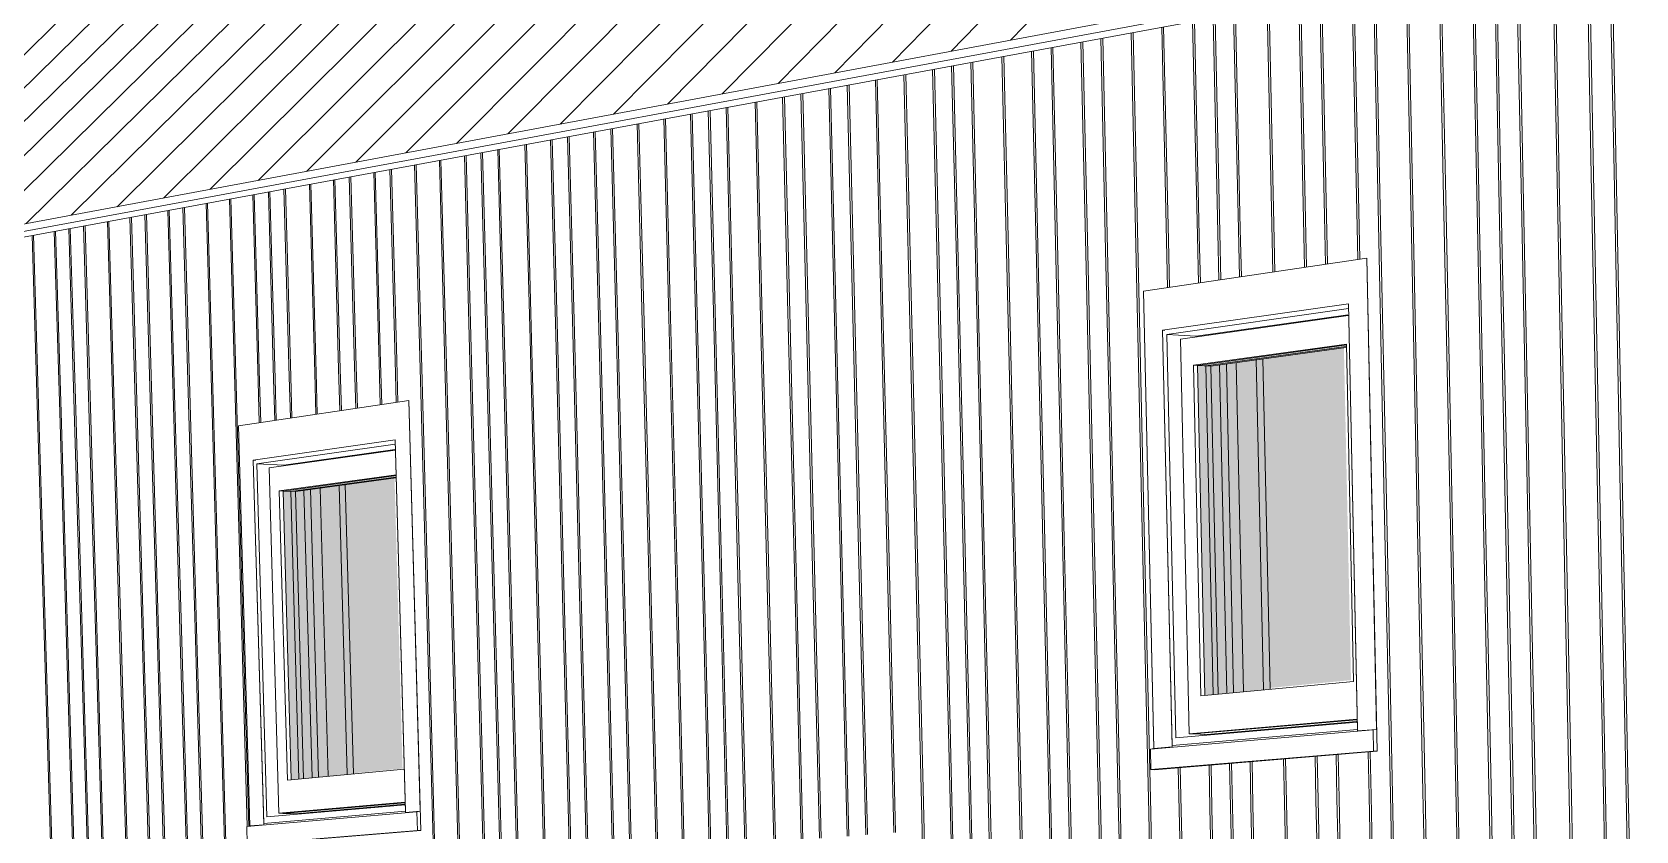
# Model space of a CAD drawing. Header units: inches. Extents: x 5690 to 5695, y -585 to 907.
# Drawn here: x 5692.659 to 5692.8123, y -584.1142 to -584.0377 of the extents above; entities that cross this region are included whole.
import ezdxf

# ---------------------------------------------------------------- set-up
doc = ezdxf.new("R2010")
doc.units = ezdxf.units.IN
doc.header["$MEASUREMENT"] = 0
doc.layers.add('A-GLAZ-1', color=151, linetype='Continuous', lineweight=13, transparency=0.75)
for name, color, linetype, lineweight in [('A-GLAZ-2', 151, 'Continuous', 9), ('A-ROOF', 132, 'Continuous', 13), ('A-ROOF-1', 132, 'Continuous', 9), ('A-ROOF-PATT-1', 132, 'Continuous', 9), ('A-WALL-PATT-1', 111, 'Continuous', 9), ('I-WALL', 2, 'Continuous', 13), ('I-WALL-1', 2, 'Continuous', 9)]:
    doc.layers.add(name, color=color, linetype=linetype, lineweight=lineweight)

# ---------------------------------------------------------------- blocks, each defined once
blk = doc.blocks.new('FP_97-3D View 1 Copy 1 Copy 1')
at = {"layer": 'A-WALL-PATT-1'}
for p, q in [((-4883.69904, -584.05141), (-4883.69946, -584.02978)), ((-4883.69883, -584.05138), (-4883.69925, -584.02974)), ((-4883.69686, -584.05107), (-4883.69729, -584.02938)), ((-4883.69665, -584.05104), (-4883.69707, -584.02934)), ((-4883.70787, -584.05278), (-4883.7083, -584.03141)), ((-4883.70767, -584.05275), (-4883.7081, -584.03138)), ((-4883.70575, -584.05245), (-4883.70618, -584.03102)), ((-4883.70555, -584.05242), (-4883.70598, -584.03099)), ((-4883.70231, -584.05192), (-4883.70273, -584.03039)), ((-4883.7021, -584.05189), (-4883.70252, -584.03035)), ((-4883.7163, -584.05409), (-4883.71674, -584.03297)), ((-4883.7161, -584.05406), (-4883.71654, -584.03293)), ((-4883.71316, -584.0536), (-4883.71359, -584.03239)), ((-4883.71295, -584.05357), (-4883.71339, -584.03235)), ((-4883.70998, -584.05311), (-4883.71042, -584.0318)), ((-4883.70978, -584.05308), (-4883.71021, -584.03177)), ((-4883.72454, -584.05537), (-4883.72498, -584.03449)), ((-4883.72434, -584.05534), (-4883.72479, -584.03446)), ((-4883.72146, -584.05489), (-4883.72191, -584.03392)), ((-4883.72127, -584.05486), (-4883.72171, -584.03389)), ((-4883.71942, -584.05457), (-4883.71986, -584.03355)), ((-4883.71922, -584.05454), (-4883.71966, -584.03351)), ((-4883.73456, -584.05692), (-4883.73501, -584.03634)), ((-4883.73278, -584.05664), (-4883.73323, -584.03601)), ((-4883.73259, -584.05661), (-4883.73304, -584.03598)), ((-4883.72958, -584.05615), (-4883.73003, -584.03542)), ((-4883.72939, -584.05612), (-4883.72984, -584.03539)), ((-4883.72655, -584.05568), (-4883.727, -584.03486)), ((-4883.72636, -584.05565), (-4883.7268, -584.03483)), ((-4883.74257, -584.05816), (-4883.74303, -584.03782)), ((-4883.74238, -584.05813), (-4883.74284, -584.03779)), ((-4883.73965, -584.05771), (-4883.74011, -584.03728)), ((-4883.73946, -584.05768), (-4883.73992, -584.03725)), ((-4883.7367, -584.05725), (-4883.73716, -584.03674)), ((-4883.73651, -584.05722), (-4883.73697, -584.0367)), ((-4883.73475, -584.05695), (-4883.7352, -584.03638)), ((-4883.75022, -584.05935), (-4883.75069, -584.03923)), ((-4883.75004, -584.05932), (-4883.75051, -584.0392)), ((-4883.74736, -584.05891), (-4883.74783, -584.0387)), ((-4883.74718, -584.05888), (-4883.74764, -584.03867)), ((-4883.74547, -584.05861), (-4883.74593, -584.03835)), ((-4883.74528, -584.05858), (-4883.74574, -584.03832)), ((-4883.75788, -584.06054), (-4883.75836, -584.04065)), ((-4883.75771, -584.06051), (-4883.75818, -584.04061)), ((-4883.75491, -584.06008), (-4883.75538, -584.0401)), ((-4883.75473, -584.06005), (-4883.7552, -584.04006)), ((-4883.75209, -584.05964), (-4883.75256, -584.03958)), ((-4883.75191, -584.05961), (-4883.75238, -584.03954)), ((-4883.767, -584.06195), (-4883.76747, -584.04233)), ((-4883.76682, -584.06192), (-4883.7673, -584.0423)), ((-4883.76428, -584.06153), (-4883.76475, -584.04183)), ((-4883.7641, -584.0615), (-4883.76458, -584.04179)), ((-4883.76153, -584.0611), (-4883.76201, -584.04132)), ((-4883.76136, -584.06108), (-4883.76183, -584.04129)), ((-4883.75971, -584.06082), (-4883.76019, -584.04098)), ((-4883.75954, -584.06079), (-4883.76001, -584.04095)), ((-4883.77587, -584.06333), (-4883.77635, -584.04397)), ((-4883.7757, -584.0633), (-4883.77618, -584.04393)), ((-4883.77412, -584.06306), (-4883.7746, -584.04364)), ((-4883.77395, -584.06303), (-4883.77443, -584.04361)), ((-4883.77146, -584.06264), (-4883.77194, -584.04315)), ((-4883.77129, -584.06262), (-4883.77177, -584.04312)), ((-4883.76969, -584.06237), (-4883.77017, -584.04283)), ((-4883.76952, -584.06234), (-4883.77, -584.04279)), ((-4883.78297, -584.06443), (-4883.78346, -584.04528)), ((-4883.78281, -584.0644), (-4883.78329, -584.04525)), ((-4883.78127, -584.06416), (-4883.78175, -584.04496)), ((-4883.7811, -584.06414), (-4883.78159, -584.04493)), ((-4883.77849, -584.06373), (-4883.77898, -584.04445)), ((-4883.77833, -584.06371), (-4883.77881, -584.04442)), ((-4883.79228, -584.06587), (-4883.79278, -584.047)), ((-4883.79212, -584.06585), (-4883.79262, -584.04697)), ((-4883.78977, -584.06548), (-4883.79026, -584.04653)), ((-4883.7896, -584.06546), (-4883.7901, -584.0465)), ((-4883.78723, -584.06509), (-4883.78772, -584.04606)), ((-4883.78707, -584.06506), (-4883.78755, -584.04603)), ((-4883.78467, -584.06469), (-4883.78516, -584.04559)), ((-4883.78451, -584.06467), (-4883.78499, -584.04556)), ((-4883.8005, -584.06715), (-4883.801, -584.04851)), ((-4883.80035, -584.06712), (-4883.80084, -584.04848)), ((-4883.79805, -584.06677), (-4883.79854, -584.04806)), ((-4883.79789, -584.06674), (-4883.79839, -584.04803)), ((-4883.79642, -584.06652), (-4883.79691, -584.04776)), ((-4883.79626, -584.06649), (-4883.79676, -584.04773)), ((-4883.79393, -584.06613), (-4883.79443, -584.0473)), ((-4883.79377, -584.06611), (-4883.79427, -584.04727)), ((-4883.80867, -584.06842), (-4883.80917, -584.05002)), ((-4883.80852, -584.06839), (-4883.80902, -584.04999)), ((-4883.80628, -584.06804), (-4883.80678, -584.04958)), ((-4883.80612, -584.06802), (-4883.80662, -584.04955)), ((-4883.80469, -584.0678), (-4883.80519, -584.04929)), ((-4883.80454, -584.06777), (-4883.80503, -584.04926)), ((-4883.80309, -584.06755), (-4883.80359, -584.04899)), ((-4883.80294, -584.06753), (-4883.80344, -584.04896)), ((-4883.81727, -584.06975), (-4883.81778, -584.05161)), ((-4883.81712, -584.06973), (-4883.81763, -584.05158)), ((-4883.81494, -584.06939), (-4883.81545, -584.05118)), ((-4883.81479, -584.06937), (-4883.8153, -584.05115)), ((-4883.8134, -584.06915), (-4883.8139, -584.05089)), ((-4883.81325, -584.06913), (-4883.81375, -584.05086)), ((-4883.81104, -584.06878), (-4883.81155, -584.05046)), ((-4883.81089, -584.06876), (-4883.81139, -584.05043)), ((-4883.69847, -584.08031), (-4883.69904, -584.05141)), ((-4883.69904, -584.05141), (-4883.69904, -584.05141)), ((-4883.69826, -584.08029), (-4883.69883, -584.05138)), ((-4883.69883, -584.05138), (-4883.69883, -584.05138)), ((-4883.6963, -584.08006), (-4883.69686, -584.05107)), ((-4883.69686, -584.05107), (-4883.69686, -584.05107)), ((-4883.69609, -584.08004), (-4883.69665, -584.05104)), ((-4883.69665, -584.05104), (-4883.69665, -584.05104)), ((-4883.82502, -584.07095), (-4883.82552, -584.05304)), ((-4883.82487, -584.07093), (-4883.82538, -584.05301)), ((-4883.82352, -584.07072), (-4883.82403, -584.05276)), ((-4883.82338, -584.0707), (-4883.82388, -584.05273)), ((-4883.82109, -584.07034), (-4883.8216, -584.05231)), ((-4883.82095, -584.07032), (-4883.82145, -584.05229)), ((-4883.8188, -584.06999), (-4883.8193, -584.05189)), ((-4883.81865, -584.06996), (-4883.81915, -584.05186)), ((-4883.7094, -584.08158), (-4883.70998, -584.05311)), ((-4883.70998, -584.05311), (-4883.70998, -584.05311)), ((-4883.7092, -584.08156), (-4883.70978, -584.05308)), ((-4883.70978, -584.05308), (-4883.70978, -584.05308)), ((-4883.7073, -584.08134), (-4883.70787, -584.05278)), ((-4883.70787, -584.05278), (-4883.70787, -584.05278)), ((-4883.70709, -584.08131), (-4883.70767, -584.05275)), ((-4883.70767, -584.05275), (-4883.70767, -584.05275)), ((-4883.70518, -584.08109), (-4883.70575, -584.05245)), ((-4883.70575, -584.05245), (-4883.70575, -584.05245)), ((-4883.70497, -584.08107), (-4883.70555, -584.05242)), ((-4883.70555, -584.05242), (-4883.70555, -584.05242)), ((-4883.70174, -584.08069), (-4883.70231, -584.05192)), ((-4883.70231, -584.05192), (-4883.70231, -584.05192)), ((-4883.70153, -584.08067), (-4883.7021, -584.05189)), ((-4883.7021, -584.05189), (-4883.7021, -584.05189)), ((-4883.83318, -584.07222), (-4883.83369, -584.05454)), ((-4883.83304, -584.0722), (-4883.83355, -584.05452)), ((-4883.83097, -584.07187), (-4883.83148, -584.05413)), ((-4883.83083, -584.07185), (-4883.83134, -584.05411)), ((-4883.82874, -584.07153), (-4883.82925, -584.05372)), ((-4883.8286, -584.07151), (-4883.82911, -584.0537)), ((-4883.8265, -584.07118), (-4883.82701, -584.05331)), ((-4883.82636, -584.07116), (-4883.82687, -584.05328)), ((-4883.71883, -584.08268), (-4883.71942, -584.05457)), ((-4883.71942, -584.05457), (-4883.71942, -584.05457)), ((-4883.71863, -584.08265), (-4883.71922, -584.05454)), ((-4883.71922, -584.05454), (-4883.71922, -584.05454)), ((-4883.71572, -584.08231), (-4883.7163, -584.05409)), ((-4883.7163, -584.05409), (-4883.7163, -584.05409)), ((-4883.71552, -584.08229), (-4883.7161, -584.05406)), ((-4883.7161, -584.05406), (-4883.7161, -584.05406)), ((-4883.71257, -584.08195), (-4883.71316, -584.0536)), ((-4883.71316, -584.0536), (-4883.71316, -584.0536)), ((-4883.71237, -584.08193), (-4883.71295, -584.05357)), ((-4883.71295, -584.05357), (-4883.71295, -584.05357)), ((-4883.84254, -584.07367), (-4883.84305, -584.05627)), ((-4883.8404, -584.07334), (-4883.84091, -584.05587)), ((-4883.84026, -584.07332), (-4883.84077, -584.05585)), ((-4883.83824, -584.073), (-4883.83875, -584.05548)), ((-4883.8381, -584.07298), (-4883.83862, -584.05545)), ((-4883.83681, -584.07278), (-4883.83732, -584.05521)), ((-4883.83667, -584.07276), (-4883.83718, -584.05519)), ((-4883.83463, -584.07244), (-4883.83514, -584.05481)), ((-4883.83449, -584.07242), (-4883.835, -584.05478)), ((-4883.72948, -584.0607), (-4883.72958, -584.05615)), ((-4883.72958, -584.05615), (-4883.72958, -584.05615)), ((-4883.72929, -584.06067), (-4883.72939, -584.05612)), ((-4883.72939, -584.05612), (-4883.72939, -584.05612)), ((-4883.72645, -584.06025), (-4883.72655, -584.05568)), ((-4883.72655, -584.05568), (-4883.72655, -584.05568)), ((-4883.72626, -584.06022), (-4883.72636, -584.05565)), ((-4883.72636, -584.05565), (-4883.72636, -584.05565)), ((-4883.72444, -584.05995), (-4883.72454, -584.05537)), ((-4883.72454, -584.05537), (-4883.72454, -584.05537)), ((-4883.72424, -584.05992), (-4883.72434, -584.05534)), ((-4883.72434, -584.05534), (-4883.72434, -584.05534)), ((-4883.72137, -584.05949), (-4883.72146, -584.05489)), ((-4883.72146, -584.05489), (-4883.72146, -584.05489)), ((-4883.72117, -584.05946), (-4883.72127, -584.05486)), ((-4883.72127, -584.05486), (-4883.72127, -584.05486)), ((-4883.84758, -584.07445), (-4883.8481, -584.0572)), ((-4883.84745, -584.07443), (-4883.84796, -584.05717)), ((-4883.84547, -584.07412), (-4883.84599, -584.05681)), ((-4883.84534, -584.0741), (-4883.84586, -584.05679)), ((-4883.84408, -584.07391), (-4883.84459, -584.05655)), ((-4883.84394, -584.07389), (-4883.84446, -584.05653)), ((-4883.84267, -584.07369), (-4883.84319, -584.05629)), ((-4883.73955, -584.0622), (-4883.73965, -584.05771)), ((-4883.73965, -584.05771), (-4883.73965, -584.05771)), ((-4883.73936, -584.06217), (-4883.73946, -584.05768)), ((-4883.73946, -584.05768), (-4883.73946, -584.05768)), ((-4883.7366, -584.06176), (-4883.7367, -584.05725)), ((-4883.7367, -584.05725), (-4883.7367, -584.05725)), ((-4883.73641, -584.06173), (-4883.73651, -584.05722)), ((-4883.73651, -584.05722), (-4883.73651, -584.05722)), ((-4883.73465, -584.06147), (-4883.73475, -584.05695)), ((-4883.73475, -584.05695), (-4883.73475, -584.05695)), ((-4883.73446, -584.06144), (-4883.73456, -584.05692)), ((-4883.73456, -584.05692), (-4883.73456, -584.05692)), ((-4883.73268, -584.06118), (-4883.73278, -584.05664)), ((-4883.73278, -584.05664), (-4883.73278, -584.05664)), ((-4883.73249, -584.06115), (-4883.73259, -584.05661)), ((-4883.73259, -584.05661), (-4883.73259, -584.05661)), ((-4883.74942, -584.08622), (-4883.75004, -584.05932)), ((-4883.75004, -584.05932), (-4883.75004, -584.05932)), ((-4883.74674, -584.08591), (-4883.74736, -584.05891)), ((-4883.74736, -584.05891), (-4883.74736, -584.05891)), ((-4883.74656, -584.08589), (-4883.74718, -584.05888)), ((-4883.74718, -584.05888), (-4883.74718, -584.05888)), ((-4883.74485, -584.08569), (-4883.74547, -584.05861)), ((-4883.74547, -584.05861), (-4883.74547, -584.05861)), ((-4883.74467, -584.08567), (-4883.74528, -584.05858)), ((-4883.74528, -584.05858), (-4883.74528, -584.05858)), ((-4883.74196, -584.08536), (-4883.74257, -584.05816)), ((-4883.74257, -584.05816), (-4883.74257, -584.05816)), ((-4883.74177, -584.08534), (-4883.74238, -584.05813)), ((-4883.74238, -584.05813), (-4883.74238, -584.05813)), ((-4883.75908, -584.08734), (-4883.75971, -584.06082)), ((-4883.75971, -584.06082), (-4883.75971, -584.06082)), ((-4883.75891, -584.08732), (-4883.75954, -584.06079)), ((-4883.75954, -584.06079), (-4883.75954, -584.06079)), ((-4883.75725, -584.08713), (-4883.75788, -584.06054)), ((-4883.75788, -584.06054), (-4883.75788, -584.06054)), ((-4883.75708, -584.08711), (-4883.75771, -584.06051)), ((-4883.75771, -584.06051), (-4883.75771, -584.06051)), ((-4883.75428, -584.08679), (-4883.75491, -584.06008)), ((-4883.75491, -584.06008), (-4883.75491, -584.06008)), ((-4883.75411, -584.08677), (-4883.75473, -584.06005)), ((-4883.75473, -584.06005), (-4883.75473, -584.06005)), ((-4883.75147, -584.08646), (-4883.75209, -584.05964)), ((-4883.75209, -584.05964), (-4883.75209, -584.05964)), ((-4883.75129, -584.08644), (-4883.75191, -584.05961)), ((-4883.75191, -584.05961), (-4883.75191, -584.05961)), ((-4883.7496, -584.08624), (-4883.75022, -584.05935)), ((-4883.75022, -584.05935), (-4883.75022, -584.05935)), ((-4883.76905, -584.0885), (-4883.76969, -584.06237)), ((-4883.76969, -584.06237), (-4883.76969, -584.06237)), ((-4883.76888, -584.08848), (-4883.76952, -584.06234)), ((-4883.76952, -584.06234), (-4883.76952, -584.06234)), ((-4883.76636, -584.08819), (-4883.767, -584.06195)), ((-4883.767, -584.06195), (-4883.767, -584.06195)), ((-4883.76618, -584.08817), (-4883.76682, -584.06192)), ((-4883.76682, -584.06192), (-4883.76682, -584.06192)), ((-4883.76364, -584.08787), (-4883.76428, -584.06153)), ((-4883.76428, -584.06153), (-4883.76428, -584.06153)), ((-4883.76347, -584.08785), (-4883.7641, -584.0615)), ((-4883.7641, -584.0615), (-4883.7641, -584.0615)), ((-4883.7609, -584.08755), (-4883.76153, -584.0611)), ((-4883.76153, -584.0611), (-4883.76153, -584.0611)), ((-4883.76073, -584.08753), (-4883.76136, -584.06108)), ((-4883.76136, -584.06108), (-4883.76136, -584.06108)), ((-4883.77785, -584.08952), (-4883.77849, -584.06373)), ((-4883.77849, -584.06373), (-4883.77849, -584.06373)), ((-4883.77768, -584.0895), (-4883.77833, -584.06371)), ((-4883.77833, -584.06371), (-4883.77833, -584.06371)), ((-4883.77522, -584.08921), (-4883.77587, -584.06333)), ((-4883.77587, -584.06333), (-4883.77587, -584.06333)), ((-4883.77505, -584.08919), (-4883.7757, -584.0633)), ((-4883.7757, -584.0633), (-4883.7757, -584.0633)), ((-4883.77348, -584.08901), (-4883.77412, -584.06306)), ((-4883.77412, -584.06306), (-4883.77412, -584.06306)), ((-4883.77331, -584.08899), (-4883.77395, -584.06303)), ((-4883.77395, -584.06303), (-4883.77395, -584.06303)), ((-4883.77082, -584.0887), (-4883.77146, -584.06264)), ((-4883.77146, -584.06264), (-4883.77146, -584.06264)), ((-4883.77065, -584.08868), (-4883.77129, -584.06262)), ((-4883.77129, -584.06262), (-4883.77129, -584.06262)), ((-4883.78895, -584.09081), (-4883.7896, -584.06546)), ((-4883.7896, -584.06546), (-4883.7896, -584.06546)), ((-4883.78657, -584.09053), (-4883.78723, -584.06509)), ((-4883.78723, -584.06509), (-4883.78723, -584.06509)), ((-4883.78641, -584.09051), (-4883.78707, -584.06506)), ((-4883.78707, -584.06506), (-4883.78707, -584.06506)), ((-4883.78402, -584.09023), (-4883.78467, -584.06469)), ((-4883.78467, -584.06469), (-4883.78467, -584.06469)), ((-4883.78385, -584.09022), (-4883.78451, -584.06467)), ((-4883.78451, -584.06467), (-4883.78451, -584.06467)), ((-4883.78232, -584.09004), (-4883.78297, -584.06443)), ((-4883.78297, -584.06443), (-4883.78297, -584.06443)), ((-4883.78216, -584.09002), (-4883.78281, -584.0644)), ((-4883.78281, -584.0644), (-4883.78281, -584.0644)), ((-4883.78062, -584.08984), (-4883.78127, -584.06416)), ((-4883.78127, -584.06416), (-4883.78127, -584.06416)), ((-4883.78045, -584.08982), (-4883.7811, -584.06414)), ((-4883.7811, -584.06414), (-4883.7811, -584.06414)), ((-4883.79739, -584.09178), (-4883.79805, -584.06677)), ((-4883.79805, -584.06677), (-4883.79805, -584.06677)), ((-4883.79723, -584.09177), (-4883.79789, -584.06674)), ((-4883.79789, -584.06674), (-4883.79789, -584.06674)), ((-4883.79576, -584.0916), (-4883.79642, -584.06652)), ((-4883.79642, -584.06652), (-4883.79642, -584.06652)), ((-4883.7956, -584.09158), (-4883.79626, -584.06649)), ((-4883.79626, -584.06649), (-4883.79626, -584.06649)), ((-4883.79327, -584.09131), (-4883.79393, -584.06613)), ((-4883.79393, -584.06613), (-4883.79393, -584.06613)), ((-4883.79312, -584.09129), (-4883.79377, -584.06611)), ((-4883.79377, -584.06611), (-4883.79377, -584.06611)), ((-4883.79163, -584.09112), (-4883.79228, -584.06587)), ((-4883.79228, -584.06587), (-4883.79228, -584.06587)), ((-4883.79147, -584.0911), (-4883.79212, -584.06585)), ((-4883.79212, -584.06585), (-4883.79212, -584.06585)), ((-4883.78911, -584.09082), (-4883.78977, -584.06548)), ((-4883.78977, -584.06548), (-4883.78977, -584.06548)), ((-4883.808, -584.09301), (-4883.80867, -584.06842)), ((-4883.80867, -584.06842), (-4883.80867, -584.06842)), ((-4883.80785, -584.093), (-4883.80852, -584.06839)), ((-4883.80852, -584.06839), (-4883.80852, -584.06839)), ((-4883.80561, -584.09274), (-4883.80628, -584.06804)), ((-4883.80628, -584.06804), (-4883.80628, -584.06804)), ((-4883.80546, -584.09272), (-4883.80612, -584.06802)), ((-4883.80612, -584.06802), (-4883.80612, -584.06802)), ((-4883.80402, -584.09255), (-4883.80469, -584.0678)), ((-4883.80469, -584.0678), (-4883.80469, -584.0678)), ((-4883.80387, -584.09254), (-4883.80454, -584.06777)), ((-4883.80454, -584.06777), (-4883.80454, -584.06777)), ((-4883.80243, -584.09237), (-4883.80309, -584.06755)), ((-4883.80309, -584.06755), (-4883.80309, -584.06755)), ((-4883.80227, -584.09235), (-4883.80294, -584.06753)), ((-4883.80294, -584.06753), (-4883.80294, -584.06753)), ((-4883.79984, -584.09207), (-4883.8005, -584.06715)), ((-4883.8005, -584.06715), (-4883.8005, -584.06715)), ((-4883.79968, -584.09205), (-4883.80035, -584.06712)), ((-4883.80035, -584.06712), (-4883.80035, -584.06712)), ((-4883.81868, -584.07396), (-4883.8188, -584.06999)), ((-4883.8188, -584.06999), (-4883.8188, -584.06999)), ((-4883.81854, -584.07394), (-4883.81865, -584.06996)), ((-4883.81865, -584.06996), (-4883.81865, -584.06996)), ((-4883.81716, -584.07374), (-4883.81727, -584.06975)), ((-4883.81727, -584.06975), (-4883.81727, -584.06975)), ((-4883.81701, -584.07371), (-4883.81712, -584.06973)), ((-4883.81712, -584.06973), (-4883.81712, -584.06973)), ((-4883.81483, -584.07339), (-4883.81494, -584.06939)), ((-4883.81494, -584.06939), (-4883.81494, -584.06939)), ((-4883.81468, -584.07337), (-4883.81479, -584.06937)), ((-4883.81479, -584.06937), (-4883.81479, -584.06937)), ((-4883.81329, -584.07316), (-4883.8134, -584.06915)), ((-4883.8134, -584.06915), (-4883.8134, -584.06915)), ((-4883.81314, -584.07314), (-4883.81325, -584.06913)), ((-4883.81325, -584.06913), (-4883.81325, -584.06913)), ((-4883.81037, -584.09329), (-4883.81104, -584.06878)), ((-4883.81104, -584.06878), (-4883.81104, -584.06878)), ((-4883.81022, -584.09327), (-4883.81089, -584.06876)), ((-4883.81089, -584.06876), (-4883.81089, -584.06876)), ((-4883.82806, -584.09534), (-4883.82874, -584.07153)), ((-4883.82874, -584.07153), (-4883.82874, -584.07153)), ((-4883.82792, -584.09532), (-4883.8286, -584.07151)), ((-4883.8286, -584.07151), (-4883.8286, -584.07151)), ((-4883.82639, -584.07511), (-4883.8265, -584.07118)), ((-4883.8265, -584.07118), (-4883.8265, -584.07118)), ((-4883.82625, -584.07509), (-4883.82636, -584.07116)), ((-4883.82636, -584.07116), (-4883.82636, -584.07116)), ((-4883.8249, -584.07489), (-4883.82502, -584.07095)), ((-4883.82502, -584.07095), (-4883.82502, -584.07095)), ((-4883.82476, -584.07487), (-4883.82487, -584.07093)), ((-4883.82487, -584.07093), (-4883.82487, -584.07093)), ((-4883.82341, -584.07466), (-4883.82352, -584.07072)), ((-4883.82352, -584.07072), (-4883.82352, -584.07072)), ((-4883.82326, -584.07464), (-4883.82338, -584.0707)), ((-4883.82338, -584.0707), (-4883.82338, -584.0707)), ((-4883.82098, -584.0743), (-4883.82109, -584.07034)), ((-4883.82109, -584.07034), (-4883.82109, -584.07034)), ((-4883.82084, -584.07428), (-4883.82095, -584.07032)), ((-4883.82095, -584.07032), (-4883.82095, -584.07032)), ((-4883.83755, -584.09644), (-4883.83824, -584.073)), ((-4883.83824, -584.073), (-4883.83824, -584.073)), ((-4883.83742, -584.09643), (-4883.8381, -584.07298)), ((-4883.8381, -584.07298), (-4883.8381, -584.07298)), ((-4883.83612, -584.09628), (-4883.83681, -584.07278)), ((-4883.83681, -584.07278), (-4883.83681, -584.07278)), ((-4883.83598, -584.09626), (-4883.83667, -584.07276)), ((-4883.83667, -584.07276), (-4883.83667, -584.07276)), ((-4883.83394, -584.09602), (-4883.83463, -584.07244)), ((-4883.83463, -584.07244), (-4883.83463, -584.07244)), ((-4883.8338, -584.09601), (-4883.83449, -584.07242)), ((-4883.83449, -584.07242), (-4883.83449, -584.07242)), ((-4883.83249, -584.09586), (-4883.83318, -584.07222)), ((-4883.83318, -584.07222), (-4883.83318, -584.07222)), ((-4883.83235, -584.09584), (-4883.83304, -584.0722)), ((-4883.83304, -584.0722), (-4883.83304, -584.0722)), ((-4883.83029, -584.0956), (-4883.83097, -584.07187)), ((-4883.83097, -584.07187), (-4883.83097, -584.07187)), ((-4883.83015, -584.09558), (-4883.83083, -584.07185)), ((-4883.83083, -584.07185), (-4883.83083, -584.07185)), ((-4883.84689, -584.09752), (-4883.84758, -584.07445)), ((-4883.84758, -584.07445), (-4883.84758, -584.07445)), ((-4883.84676, -584.09751), (-4883.84745, -584.07443)), ((-4883.84745, -584.07443), (-4883.84745, -584.07443)), ((-4883.84478, -584.09728), (-4883.84547, -584.07412)), ((-4883.84547, -584.07412), (-4883.84547, -584.07412)), ((-4883.84465, -584.09726), (-4883.84534, -584.0741)), ((-4883.84534, -584.0741), (-4883.84534, -584.0741)), ((-4883.84339, -584.09712), (-4883.84408, -584.07391)), ((-4883.84408, -584.07391), (-4883.84408, -584.07391)), ((-4883.84325, -584.0971), (-4883.84394, -584.07389)), ((-4883.84394, -584.07389), (-4883.84394, -584.07389)), ((-4883.84199, -584.09696), (-4883.84267, -584.07369)), ((-4883.84267, -584.07369), (-4883.84267, -584.07369)), ((-4883.84185, -584.09694), (-4883.84254, -584.07367)), ((-4883.84254, -584.07367), (-4883.84254, -584.07367)), ((-4883.83971, -584.09669), (-4883.8404, -584.07334)), ((-4883.8404, -584.07334), (-4883.8404, -584.07334)), ((-4883.83957, -584.09668), (-4883.84026, -584.07332)), ((-4883.84026, -584.07332), (-4883.84026, -584.07332)), ((-4883.70117, -584.10935), (-4883.70174, -584.08069)), ((-4883.70174, -584.08069), (-4883.70174, -584.08069)), ((-4883.70096, -584.10934), (-4883.70153, -584.08067)), ((-4883.70153, -584.08067), (-4883.70153, -584.08067)), ((-4883.69791, -584.1091), (-4883.69847, -584.08031)), ((-4883.69847, -584.08031), (-4883.69847, -584.08031)), ((-4883.6977, -584.10909), (-4883.69826, -584.08029)), ((-4883.69826, -584.08029), (-4883.69826, -584.08029)), ((-4883.69574, -584.10894), (-4883.6963, -584.08006)), ((-4883.6963, -584.08006), (-4883.6963, -584.08006)), ((-4883.69553, -584.10892), (-4883.69609, -584.08004)), ((-4883.69609, -584.08004), (-4883.69609, -584.08004)), ((-4883.71513, -584.11043), (-4883.71572, -584.08231)), ((-4883.71572, -584.08231), (-4883.71572, -584.08231)), ((-4883.71493, -584.11041), (-4883.71552, -584.08229)), ((-4883.71552, -584.08229), (-4883.71552, -584.08229)), ((-4883.71199, -584.11019), (-4883.71257, -584.08195)), ((-4883.71257, -584.08195), (-4883.71257, -584.08195)), ((-4883.71179, -584.11017), (-4883.71237, -584.08193)), ((-4883.71237, -584.08193), (-4883.71237, -584.08193)), ((-4883.70883, -584.10994), (-4883.7094, -584.08158)), ((-4883.7094, -584.08158), (-4883.7094, -584.08158)), ((-4883.70862, -584.10993), (-4883.7092, -584.08156)), ((-4883.7092, -584.08156), (-4883.7092, -584.08156)), ((-4883.70672, -584.10978), (-4883.7073, -584.08134)), ((-4883.7073, -584.08134), (-4883.7073, -584.08134)), ((-4883.70652, -584.10977), (-4883.70709, -584.08131)), ((-4883.70709, -584.08131), (-4883.70709, -584.08131)), ((-4883.70461, -584.10962), (-4883.70518, -584.08109)), ((-4883.70518, -584.08109), (-4883.70518, -584.08109)), ((-4883.7044, -584.1096), (-4883.70497, -584.08107)), ((-4883.70497, -584.08107), (-4883.70497, -584.08107)), ((-4883.71824, -584.11067), (-4883.71883, -584.08268)), ((-4883.71883, -584.08268), (-4883.71883, -584.08268)), ((-4883.71805, -584.11065), (-4883.71863, -584.08265)), ((-4883.71863, -584.08265), (-4883.71863, -584.08265)), ((-4883.74134, -584.11245), (-4883.74196, -584.08536)), ((-4883.74196, -584.08536), (-4883.74196, -584.08536)), ((-4883.74116, -584.11243), (-4883.74177, -584.08534)), ((-4883.74177, -584.08534), (-4883.74177, -584.08534)), ((-4883.75366, -584.1134), (-4883.75428, -584.08679)), ((-4883.75428, -584.08679), (-4883.75428, -584.08679)), ((-4883.75348, -584.11338), (-4883.75411, -584.08677)), ((-4883.75411, -584.08677), (-4883.75411, -584.08677)), ((-4883.75085, -584.11318), (-4883.75147, -584.08646)), ((-4883.75147, -584.08646), (-4883.75147, -584.08646)), ((-4883.75067, -584.11317), (-4883.75129, -584.08644)), ((-4883.75129, -584.08644), (-4883.75129, -584.08644)), ((-4883.74898, -584.11304), (-4883.7496, -584.08624)), ((-4883.7496, -584.08624), (-4883.7496, -584.08624)), ((-4883.7488, -584.11302), (-4883.74942, -584.08622)), ((-4883.74942, -584.08622), (-4883.74942, -584.08622)), ((-4883.74613, -584.11282), (-4883.74674, -584.08591)), ((-4883.74674, -584.08591), (-4883.74674, -584.08591)), ((-4883.74594, -584.1128), (-4883.74656, -584.08589)), ((-4883.74656, -584.08589), (-4883.74656, -584.08589)), ((-4883.74423, -584.11267), (-4883.74485, -584.08569)), ((-4883.74485, -584.08569), (-4883.74485, -584.08569)), ((-4883.74405, -584.11266), (-4883.74467, -584.08567)), ((-4883.74467, -584.08567), (-4883.74467, -584.08567)), ((-4883.76824, -584.11452), (-4883.76888, -584.08848)), ((-4883.76888, -584.08848), (-4883.76888, -584.08848)), ((-4883.76572, -584.11433), (-4883.76636, -584.08819)), ((-4883.76636, -584.08819), (-4883.76636, -584.08819)), ((-4883.76555, -584.11431), (-4883.76618, -584.08817)), ((-4883.76618, -584.08817), (-4883.76618, -584.08817)), ((-4883.76301, -584.11412), (-4883.76364, -584.08787)), ((-4883.76364, -584.08787), (-4883.76364, -584.08787)), ((-4883.76283, -584.1141), (-4883.76347, -584.08785)), ((-4883.76347, -584.08785), (-4883.76347, -584.08785)), ((-4883.76027, -584.11391), (-4883.7609, -584.08755)), ((-4883.7609, -584.08755), (-4883.7609, -584.08755)), ((-4883.7601, -584.11389), (-4883.76073, -584.08753)), ((-4883.76073, -584.08753), (-4883.76073, -584.08753)), ((-4883.75845, -584.11377), (-4883.75908, -584.08734)), ((-4883.75908, -584.08734), (-4883.75908, -584.08734)), ((-4883.75828, -584.11375), (-4883.75891, -584.08732)), ((-4883.75891, -584.08732), (-4883.75891, -584.08732)), ((-4883.75663, -584.11362), (-4883.75725, -584.08713)), ((-4883.75725, -584.08713), (-4883.75725, -584.08713)), ((-4883.75645, -584.11361), (-4883.75708, -584.08711)), ((-4883.75708, -584.08711), (-4883.75708, -584.08711)), ((-4883.77997, -584.11542), (-4883.78062, -584.08984)), ((-4883.78062, -584.08984), (-4883.78062, -584.08984)), ((-4883.7798, -584.11541), (-4883.78045, -584.08982)), ((-4883.78045, -584.08982), (-4883.78045, -584.08982)), ((-4883.7772, -584.11521), (-4883.77785, -584.08952)), ((-4883.77785, -584.08952), (-4883.77785, -584.08952)), ((-4883.77703, -584.1152), (-4883.77768, -584.0895)), ((-4883.77768, -584.0895), (-4883.77768, -584.0895)), ((-4883.77458, -584.11501), (-4883.77522, -584.08921)), ((-4883.77522, -584.08921), (-4883.77522, -584.08921)), ((-4883.77441, -584.11499), (-4883.77505, -584.08919)), ((-4883.77505, -584.08919), (-4883.77505, -584.08919)), ((-4883.77284, -584.11487), (-4883.77348, -584.08901)), ((-4883.77348, -584.08901), (-4883.77348, -584.08901)), ((-4883.77267, -584.11486), (-4883.77331, -584.08899)), ((-4883.77331, -584.08899), (-4883.77331, -584.08899)), ((-4883.77018, -584.11467), (-4883.77082, -584.0887)), ((-4883.77082, -584.0887), (-4883.77082, -584.0887)), ((-4883.77001, -584.11466), (-4883.77065, -584.08868)), ((-4883.77065, -584.08868), (-4883.77065, -584.08868)), ((-4883.76841, -584.11453), (-4883.76905, -584.0885)), ((-4883.76905, -584.0885), (-4883.76905, -584.0885)), ((-4883.79262, -584.1164), (-4883.79327, -584.09131)), ((-4883.79327, -584.09131), (-4883.79327, -584.09131)), ((-4883.79246, -584.11638), (-4883.79312, -584.09129)), ((-4883.79312, -584.09129), (-4883.79312, -584.09129)), ((-4883.79097, -584.11627), (-4883.79163, -584.09112)), ((-4883.79163, -584.09112), (-4883.79163, -584.09112)), ((-4883.79081, -584.11626), (-4883.79147, -584.0911)), ((-4883.79147, -584.0911), (-4883.79147, -584.0911)), ((-4883.78845, -584.11608), (-4883.78911, -584.09082)), ((-4883.78911, -584.09082), (-4883.78911, -584.09082)), ((-4883.78829, -584.11606), (-4883.78895, -584.09081)), ((-4883.78895, -584.09081), (-4883.78895, -584.09081)), ((-4883.78592, -584.11588), (-4883.78657, -584.09053)), ((-4883.78657, -584.09053), (-4883.78657, -584.09053)), ((-4883.78576, -584.11587), (-4883.78641, -584.09051)), ((-4883.78641, -584.09051), (-4883.78641, -584.09051)), ((-4883.78337, -584.11568), (-4883.78402, -584.09023)), ((-4883.78402, -584.09023), (-4883.78402, -584.09023)), ((-4883.7832, -584.11567), (-4883.78385, -584.09022)), ((-4883.78385, -584.09022), (-4883.78385, -584.09022)), ((-4883.78167, -584.11555), (-4883.78232, -584.09004)), ((-4883.78232, -584.09004), (-4883.78232, -584.09004)), ((-4883.78151, -584.11554), (-4883.78216, -584.09002)), ((-4883.78216, -584.09002), (-4883.78216, -584.09002)), ((-4883.80733, -584.11753), (-4883.808, -584.09301)), ((-4883.808, -584.09301), (-4883.808, -584.09301)), ((-4883.80718, -584.11752), (-4883.80785, -584.093)), ((-4883.80785, -584.093), (-4883.80785, -584.093)), ((-4883.80494, -584.11735), (-4883.80561, -584.09274)), ((-4883.80561, -584.09274), (-4883.80561, -584.09274)), ((-4883.80479, -584.11733), (-4883.80546, -584.09272)), ((-4883.80546, -584.09272), (-4883.80546, -584.09272)), ((-4883.80336, -584.11722), (-4883.80402, -584.09255)), ((-4883.80402, -584.09255), (-4883.80402, -584.09255)), ((-4883.8032, -584.11721), (-4883.80387, -584.09254)), ((-4883.80387, -584.09254), (-4883.80387, -584.09254)), ((-4883.80176, -584.1171), (-4883.80243, -584.09237)), ((-4883.80243, -584.09237), (-4883.80243, -584.09237)), ((-4883.80161, -584.11709), (-4883.80227, -584.09235)), ((-4883.80227, -584.09235), (-4883.80227, -584.09235)), ((-4883.79918, -584.1169), (-4883.79984, -584.09207)), ((-4883.79984, -584.09207), (-4883.79984, -584.09207)), ((-4883.79902, -584.11689), (-4883.79968, -584.09205)), ((-4883.79968, -584.09205), (-4883.79968, -584.09205)), ((-4883.79673, -584.11671), (-4883.79739, -584.09178)), ((-4883.79739, -584.09178), (-4883.79739, -584.09178)), ((-4883.79657, -584.1167), (-4883.79723, -584.09177)), ((-4883.79723, -584.09177), (-4883.79723, -584.09177)), ((-4883.7951, -584.11659), (-4883.79576, -584.0916)), ((-4883.79576, -584.0916), (-4883.79576, -584.0916)), ((-4883.79494, -584.11658), (-4883.7956, -584.09158)), ((-4883.7956, -584.09158), (-4883.7956, -584.09158)), ((-4883.8097, -584.11771), (-4883.81037, -584.09329)), ((-4883.81037, -584.09329), (-4883.81037, -584.09329)), ((-4883.80955, -584.1177), (-4883.81022, -584.09327)), ((-4883.81022, -584.09327), (-4883.81022, -584.09327)), ((-4883.83326, -584.11953), (-4883.83394, -584.09602)), ((-4883.83394, -584.09602), (-4883.83394, -584.09602)), ((-4883.83312, -584.11952), (-4883.8338, -584.09601)), ((-4883.8338, -584.09601), (-4883.8338, -584.09601)), ((-4883.83181, -584.11942), (-4883.83249, -584.09586)), ((-4883.83249, -584.09586), (-4883.83249, -584.09586)), ((-4883.83167, -584.1194), (-4883.83235, -584.09584)), ((-4883.83235, -584.09584), (-4883.83235, -584.09584)), ((-4883.82961, -584.11925), (-4883.83029, -584.0956)), ((-4883.83029, -584.0956), (-4883.83029, -584.0956)), ((-4883.82946, -584.11923), (-4883.83015, -584.09558)), ((-4883.83015, -584.09558), (-4883.83015, -584.09558)), ((-4883.82754, -584.11373), (-4883.82806, -584.09534)), ((-4883.82806, -584.09534), (-4883.82806, -584.09534)), ((-4883.82739, -584.11372), (-4883.82792, -584.09532)), ((-4883.82792, -584.09532), (-4883.82792, -584.09532)), ((-4883.8462, -584.12052), (-4883.84689, -584.09752)), ((-4883.84689, -584.09752), (-4883.84689, -584.09752)), ((-4883.84607, -584.12051), (-4883.84676, -584.09751)), ((-4883.84676, -584.09751), (-4883.84676, -584.09751)), ((-4883.8441, -584.12036), (-4883.84478, -584.09728)), ((-4883.84478, -584.09728), (-4883.84478, -584.09728)), ((-4883.84396, -584.12035), (-4883.84465, -584.09726)), ((-4883.84465, -584.09726), (-4883.84465, -584.09726)), ((-4883.8427, -584.12025), (-4883.84339, -584.09712)), ((-4883.84339, -584.09712), (-4883.84339, -584.09712)), ((-4883.84257, -584.12024), (-4883.84325, -584.0971)), ((-4883.84325, -584.0971), (-4883.84325, -584.0971)), ((-4883.8413, -584.12015), (-4883.84199, -584.09696)), ((-4883.84199, -584.09696), (-4883.84199, -584.09696)), ((-4883.84116, -584.12014), (-4883.84185, -584.09694)), ((-4883.84185, -584.09694), (-4883.84185, -584.09694)), ((-4883.83902, -584.11997), (-4883.83971, -584.09669)), ((-4883.83971, -584.09669), (-4883.83971, -584.09669)), ((-4883.83889, -584.11996), (-4883.83957, -584.09668)), ((-4883.83957, -584.09668), (-4883.83957, -584.09668)), ((-4883.83687, -584.1198), (-4883.83755, -584.09644)), ((-4883.83755, -584.09644), (-4883.83755, -584.09644)), ((-4883.83673, -584.11979), (-4883.83742, -584.09643)), ((-4883.83742, -584.09643), (-4883.83742, -584.09643)), ((-4883.83544, -584.11969), (-4883.83612, -584.09628)), ((-4883.83612, -584.09628), (-4883.83612, -584.09628)), ((-4883.8353, -584.11968), (-4883.83598, -584.09626)), ((-4883.83598, -584.09626), (-4883.83598, -584.09626)), ((-4883.72335, -584.11106), (-4883.72344, -584.10687)), ((-4883.72315, -584.11105), (-4883.72324, -584.10685)), ((-4883.72028, -584.11083), (-4883.72037, -584.10662)), ((-4883.72008, -584.11081), (-4883.72017, -584.1066)), ((-4883.73843, -584.11222), (-4883.73852, -584.10812)), ((-4883.73824, -584.11221), (-4883.73833, -584.10811)), ((-4883.73549, -584.112), (-4883.73558, -584.10788)), ((-4883.7353, -584.11198), (-4883.73539, -584.10786)), ((-4883.73354, -584.11185), (-4883.73363, -584.10772)), ((-4883.73335, -584.11183), (-4883.73344, -584.1077)), ((-4883.73157, -584.1117), (-4883.73166, -584.10755)), ((-4883.73138, -584.11168), (-4883.73147, -584.10754)), ((-4883.72838, -584.11145), (-4883.72847, -584.10729)), ((-4883.72819, -584.11143), (-4883.72828, -584.10727)), ((-4883.72536, -584.11122), (-4883.72545, -584.10704)), ((-4883.72516, -584.1112), (-4883.72525, -584.10702)), ((-4883.70825, -584.13819), (-4883.70883, -584.10994)), ((-4883.70883, -584.10994), (-4883.70883, -584.10994)), ((-4883.70805, -584.13818), (-4883.70862, -584.10993)), ((-4883.70862, -584.10993), (-4883.70862, -584.10993)), ((-4883.70615, -584.13811), (-4883.70672, -584.10978)), ((-4883.70672, -584.10978), (-4883.70672, -584.10978)), ((-4883.70595, -584.1381), (-4883.70652, -584.10977)), ((-4883.70652, -584.10977), (-4883.70652, -584.10977)), ((-4883.70404, -584.13803), (-4883.70461, -584.10962)), ((-4883.70461, -584.10962), (-4883.70461, -584.10962)), ((-4883.70383, -584.13802), (-4883.7044, -584.1096)), ((-4883.7044, -584.1096), (-4883.7044, -584.1096)), ((-4883.7006, -584.1379), (-4883.70117, -584.10935)), ((-4883.70117, -584.10935), (-4883.70117, -584.10935)), ((-4883.7004, -584.13789), (-4883.70096, -584.10934)), ((-4883.70096, -584.10934), (-4883.70096, -584.10934)), ((-4883.69735, -584.13778), (-4883.69791, -584.1091)), ((-4883.69791, -584.1091), (-4883.69791, -584.1091)), ((-4883.69714, -584.13777), (-4883.6977, -584.10909)), ((-4883.6977, -584.10909), (-4883.6977, -584.10909)), ((-4883.69518, -584.13769), (-4883.69574, -584.10894)), ((-4883.69574, -584.10894), (-4883.69574, -584.10894)), ((-4883.69497, -584.13768), (-4883.69553, -584.10892)), ((-4883.69553, -584.10892), (-4883.69553, -584.10892)), ((-4883.72779, -584.13894), (-4883.72838, -584.11145)), ((-4883.72838, -584.11145), (-4883.72838, -584.11145)), ((-4883.72759, -584.13893), (-4883.72819, -584.11143)), ((-4883.72819, -584.11143), (-4883.72819, -584.11143)), ((-4883.72476, -584.13883), (-4883.72536, -584.11122)), ((-4883.72536, -584.11122), (-4883.72536, -584.11122)), ((-4883.72457, -584.13882), (-4883.72516, -584.1112)), ((-4883.72516, -584.1112), (-4883.72516, -584.1112)), ((-4883.72276, -584.13875), (-4883.72335, -584.11106)), ((-4883.72335, -584.11106), (-4883.72335, -584.11106)), ((-4883.72256, -584.13874), (-4883.72315, -584.11105)), ((-4883.72315, -584.11105), (-4883.72315, -584.11105)), ((-4883.71969, -584.13863), (-4883.72028, -584.11083)), ((-4883.72028, -584.11083), (-4883.72028, -584.11083)), ((-4883.7195, -584.13862), (-4883.72008, -584.11081)), ((-4883.72008, -584.11081), (-4883.72008, -584.11081)), ((-4883.71766, -584.13855), (-4883.71824, -584.11067)), ((-4883.71824, -584.11067), (-4883.71824, -584.11067)), ((-4883.71746, -584.13855), (-4883.71805, -584.11065)), ((-4883.71805, -584.11065), (-4883.71805, -584.11065)), ((-4883.71455, -584.13843), (-4883.71513, -584.11043)), ((-4883.71513, -584.11043), (-4883.71513, -584.11043)), ((-4883.71435, -584.13843), (-4883.71493, -584.11041)), ((-4883.71493, -584.11041), (-4883.71493, -584.11041)), ((-4883.71141, -584.13831), (-4883.71199, -584.11019)), ((-4883.71199, -584.11019), (-4883.71199, -584.11019)), ((-4883.71121, -584.13831), (-4883.71179, -584.11017)), ((-4883.71179, -584.11017), (-4883.71179, -584.11017)), ((-4883.74551, -584.13962), (-4883.74613, -584.11282)), ((-4883.74613, -584.11282), (-4883.74613, -584.11282)), ((-4883.74533, -584.13961), (-4883.74594, -584.1128)), ((-4883.74594, -584.1128), (-4883.74594, -584.1128)), ((-4883.74362, -584.13955), (-4883.74423, -584.11267)), ((-4883.74423, -584.11267), (-4883.74423, -584.11267)), ((-4883.74344, -584.13954), (-4883.74405, -584.11266)), ((-4883.74405, -584.11266), (-4883.74405, -584.11266)), ((-4883.74073, -584.13944), (-4883.74134, -584.11245)), ((-4883.74134, -584.11245), (-4883.74134, -584.11245)), ((-4883.74055, -584.13943), (-4883.74116, -584.11243)), ((-4883.74116, -584.11243), (-4883.74116, -584.11243)), ((-4883.73782, -584.13932), (-4883.73843, -584.11222)), ((-4883.73843, -584.11222), (-4883.73843, -584.11222)), ((-4883.73763, -584.13932), (-4883.73824, -584.11221)), ((-4883.73824, -584.11221), (-4883.73824, -584.11221)), ((-4883.73488, -584.13921), (-4883.73549, -584.112)), ((-4883.73549, -584.112), (-4883.73549, -584.112)), ((-4883.7347, -584.13921), (-4883.7353, -584.11198)), ((-4883.7353, -584.11198), (-4883.7353, -584.11198)), ((-4883.73293, -584.13914), (-4883.73354, -584.11185)), ((-4883.73354, -584.11185), (-4883.73354, -584.11185)), ((-4883.73274, -584.13913), (-4883.73335, -584.11183)), ((-4883.73335, -584.11183), (-4883.73335, -584.11183)), ((-4883.73097, -584.13906), (-4883.73157, -584.1117)), ((-4883.73157, -584.1117), (-4883.73157, -584.1117)), ((-4883.73078, -584.13906), (-4883.73138, -584.11168)), ((-4883.73138, -584.11168), (-4883.73138, -584.11168)), ((-4883.76238, -584.14027), (-4883.76301, -584.11412)), ((-4883.76301, -584.11412), (-4883.76301, -584.11412)), ((-4883.7622, -584.14026), (-4883.76283, -584.1141)), ((-4883.76283, -584.1141), (-4883.76283, -584.1141)), ((-4883.75964, -584.14016), (-4883.76027, -584.11391)), ((-4883.76027, -584.11391), (-4883.76027, -584.11391)), ((-4883.75947, -584.14015), (-4883.7601, -584.11389)), ((-4883.7601, -584.11389), (-4883.7601, -584.11389)), ((-4883.75783, -584.14009), (-4883.75845, -584.11377)), ((-4883.75845, -584.11377), (-4883.75845, -584.11377)), ((-4883.75765, -584.14008), (-4883.75828, -584.11375)), ((-4883.75828, -584.11375), (-4883.75828, -584.11375)), ((-4883.756, -584.14002), (-4883.75663, -584.11362)), ((-4883.75663, -584.11362), (-4883.75663, -584.11362)), ((-4883.75583, -584.14001), (-4883.75645, -584.11361)), ((-4883.75645, -584.11361), (-4883.75645, -584.11361)), ((-4883.75304, -584.13991), (-4883.75366, -584.1134)), ((-4883.75366, -584.1134), (-4883.75366, -584.1134)), ((-4883.75286, -584.1399), (-4883.75348, -584.11338)), ((-4883.75348, -584.11338), (-4883.75348, -584.11338)), ((-4883.75023, -584.1398), (-4883.75085, -584.11318)), ((-4883.75085, -584.11318), (-4883.75085, -584.11318)), ((-4883.75005, -584.13979), (-4883.75067, -584.11317)), ((-4883.75067, -584.11317), (-4883.75067, -584.11317)), ((-4883.74836, -584.13973), (-4883.74898, -584.11304)), ((-4883.74898, -584.11304), (-4883.74898, -584.11304)), ((-4883.74818, -584.13972), (-4883.7488, -584.11302)), ((-4883.7488, -584.11302), (-4883.7488, -584.11302))]:
    blk.add_line(p, q, dxfattribs=at)
blk = doc.blocks.new('FP_119-3D View 1 Copy 1 Copy 1')
at = {"layer": 'A-ROOF-PATT-1'}
for p, q in [((-4883.75456, -584.03851), (-4883.63286, -583.91361)), ((-4883.76025, -584.03957), (-4883.63916, -583.91558)), ((-4883.76585, -584.04062), (-4883.64536, -583.91753)), ((-4883.77136, -584.04164), (-4883.65146, -583.91944)), ((-4883.77678, -584.04266), (-4883.65747, -583.92132)), ((-4883.78212, -584.04365), (-4883.66339, -583.92318)), ((-4883.78736, -584.04463), (-4883.66922, -583.925)), ((-4883.79253, -584.04559), (-4883.67496, -583.9268)), ((-4883.79761, -584.04654), (-4883.68062, -583.92858)), ((-4883.80261, -584.04747), (-4883.6862, -583.93032)), ((-4883.80754, -584.04839), (-4883.69169, -583.93204)), ((-4883.81239, -584.0493), (-4883.6971, -583.93374)), ((-4883.81717, -584.05019), (-4883.70244, -583.93541)), ((-4883.82187, -584.05107), (-4883.7077, -583.93706)), ((-4883.8265, -584.05193), (-4883.71289, -583.93869)), ((-4883.83107, -584.05278), (-4883.718, -583.94029)), ((-4883.83556, -584.05362), (-4883.72304, -583.94187)), ((-4883.83999, -584.05445), (-4883.72801, -583.94342)), ((-4883.84436, -584.05526), (-4883.73291, -583.94496)), ((-4883.84866, -584.05607), (-4883.73775, -583.94648)), ((-4883.8529, -584.05686), (-4883.74252, -583.94797)), ((-4883.85708, -584.05764), (-4883.74722, -583.94944)), ((-4883.86121, -584.0584), (-4883.75186, -583.9509)), ((-4883.86527, -584.05916), (-4883.75644, -583.95233)), ((-4883.86928, -584.05991), (-4883.76096, -583.95375))]:
    blk.add_line(p, q, dxfattribs=at)

msp = doc.modelspace()

# ---------------------------------------------------------------- hatches: boundary and pattern name
at = {"layer": 'A-GLAZ-1'}
for points in [[(5692.77113, -584.10119), (5692.77737, -584.10058), (5692.77672, -584.06901), (5692.78466, -584.06793), (5692.78463, -584.06768), (5692.77043, -584.06963), (5692.7711, -584.09985)], [(5692.77722, -584.1005), (5692.7851, -584.09974), (5692.78442, -584.06777), (5692.77653, -584.06889), (5692.77721, -584.09976)], [(5692.68378, -584.10926), (5692.68972, -584.10869), (5692.68904, -584.08104), (5692.6938, -584.08039), (5692.69376, -584.08017), (5692.683, -584.08165), (5692.68375, -584.10825)], [(5692.68965, -584.10866), (5692.69442, -584.1082), (5692.69365, -584.08031), (5692.68888, -584.08099), (5692.68964, -584.10822)]]:
    msp.add_hatch(color=256, dxfattribs=at).paths.add_polyline_path(points, flags=0)

# ---------------------------------------------------------------- linework, layer by layer
at = {"layer": 'A-GLAZ-2'}
for p, q in [((5692.7866, -584.05937), (5692.76526, -584.06254)), ((5692.7866, -584.05937), (5692.76526, -584.06254)), ((5692.7876, -584.10655), (5692.7866, -584.05937)), ((5692.7866, -584.05937), (5692.78755, -584.10445)), ((5692.76526, -584.06254), (5692.76625, -584.1063)), ((5692.76625, -584.10627), (5692.76526, -584.06254)), ((5692.76709, -584.06626), (5692.78485, -584.06373)), ((5692.76709, -584.06626), (5692.78485, -584.06373)), ((5692.78485, -584.06373), (5692.78571, -584.10445)), ((5692.78485, -584.06373), (5692.78572, -584.1046)), ((5692.76749, -584.06668), (5692.78486, -584.0642)), ((5692.78484, -584.06485), (5692.76879, -584.06712)), ((5692.78479, -584.06478), (5692.77029, -584.06684)), ((5692.76799, -584.10598), (5692.76709, -584.06626)), ((5692.76729, -584.06628), (5692.76709, -584.06626)), ((5692.76799, -584.10612), (5692.76709, -584.06626)), ((5692.76729, -584.06628), (5692.76709, -584.06626)), ((5692.76835, -584.10526), (5692.76749, -584.06668)), ((5692.76749, -584.06668), (5692.77029, -584.06684)), ((5692.77029, -584.06684), (5692.77029, -584.0669)), ((5692.76879, -584.06712), (5692.76964, -584.10488)), ((5692.77003, -584.06961), (5692.78467, -584.0676)), ((5692.78466, -584.06768), (5692.77043, -584.06963)), ((5692.78466, -584.06768), (5692.77043, -584.06963)), ((5692.77043, -584.06963), (5692.78466, -584.06768)), ((5692.77123, -584.06968), (5692.78464, -584.06784)), ((5692.78463, -584.06793), (5692.7717, -584.0697)), ((5692.78467, -584.0676), (5692.78535, -584.09988)), ((5692.77073, -584.10123), (5692.77003, -584.06961)), ((5692.77043, -584.06963), (5692.77003, -584.06961)), ((5692.77043, -584.06963), (5692.77113, -584.10119)), ((5692.77123, -584.06968), (5692.77043, -584.06963)), ((5692.77043, -584.06963), (5692.77113, -584.10119)), ((5692.77113, -584.10119), (5692.77043, -584.06963)), ((5692.77043, -584.06963), (5692.7717, -584.0697)), ((5692.77193, -584.10111), (5692.77123, -584.06968)), ((5692.7717, -584.0697), (5692.77239, -584.10107)), ((5692.77252, -584.06958), (5692.77322, -584.10099)), ((5692.77319, -584.06949), (5692.77388, -584.10093)), ((5692.77411, -584.06936), (5692.77481, -584.10084)), ((5692.77672, -584.10065), (5692.77603, -584.06908)), ((5692.77603, -584.06908), (5692.77672, -584.10065)), ((5692.77668, -584.06899), (5692.77737, -584.10059)), ((5692.69503, -584.07298), (5692.67872, -584.07541)), ((5692.69503, -584.07298), (5692.67872, -584.07541)), ((5692.69616, -584.11412), (5692.69503, -584.07298)), ((5692.69503, -584.07298), (5692.69611, -584.11229)), ((5692.67872, -584.07541), (5692.67982, -584.11371)), ((5692.67982, -584.11369), (5692.67872, -584.07541)), ((5692.68015, -584.07869), (5692.69372, -584.07675)), ((5692.68015, -584.07869), (5692.69372, -584.07675)), ((5692.68049, -584.07905), (5692.69373, -584.07717)), ((5692.69372, -584.07774), (5692.68167, -584.07944)), ((5692.69368, -584.07767), (5692.68306, -584.07918)), ((5692.69372, -584.07675), (5692.6947, -584.11228)), ((5692.69372, -584.07675), (5692.69471, -584.11241)), ((5692.68115, -584.11345), (5692.68015, -584.07869)), ((5692.68038, -584.0787), (5692.68015, -584.07869)), ((5692.68115, -584.11358), (5692.68015, -584.07869)), ((5692.68038, -584.0787), (5692.68015, -584.07869)), ((5692.68145, -584.11282), (5692.68049, -584.07905)), ((5692.68049, -584.07905), (5692.68306, -584.07918)), ((5692.68306, -584.07918), (5692.68306, -584.07923)), ((5692.68167, -584.07944), (5692.6826, -584.11248)), ((5692.68263, -584.08163), (5692.69381, -584.0801)), ((5692.6938, -584.08017), (5692.683, -584.08165)), ((5692.6938, -584.08017), (5692.683, -584.08165)), ((5692.683, -584.08165), (5692.6938, -584.08017)), ((5692.68374, -584.08169), (5692.69378, -584.08031)), ((5692.69378, -584.08039), (5692.68417, -584.08171)), ((5692.68341, -584.1093), (5692.68263, -584.08163)), ((5692.683, -584.08165), (5692.68263, -584.08163)), ((5692.683, -584.08165), (5692.68378, -584.10926)), ((5692.68374, -584.08169), (5692.683, -584.08165)), ((5692.683, -584.08165), (5692.68378, -584.10926)), ((5692.68378, -584.10926), (5692.683, -584.08165)), ((5692.683, -584.08165), (5692.68417, -584.08171)), ((5692.68452, -584.10919), (5692.68374, -584.08169)), ((5692.68417, -584.08171), (5692.68495, -584.10915)), ((5692.68499, -584.08159), (5692.68577, -584.10907)), ((5692.68563, -584.0815), (5692.6864, -584.10901)), ((5692.68653, -584.08137), (5692.68731, -584.10893)), ((5692.68912, -584.10875), (5692.68835, -584.08111)), ((5692.68835, -584.08111), (5692.68912, -584.10875)), ((5692.68894, -584.08102), (5692.68972, -584.10869)), ((5692.78535, -584.09988), (5692.77073, -584.10123)), ((5692.7857, -584.10375), (5692.76835, -584.10526)), ((5692.76964, -584.10488), (5692.78566, -584.10348)), ((5692.78565, -584.10353), (5692.77004, -584.10489)), ((5692.77004, -584.10489), (5692.78565, -584.10353)), ((5692.78562, -584.10369), (5692.77131, -584.10494)), ((5692.76592, -584.10633), (5692.78722, -584.1045)), ((5692.78571, -584.10445), (5692.76799, -584.10598)), ((5692.77004, -584.10489), (5692.76964, -584.10488)), ((5692.77131, -584.10494), (5692.77004, -584.10489)), ((5692.77113, -584.10495), (5692.77113, -584.10501)), ((5692.78755, -584.10445), (5692.78572, -584.1046)), ((5692.78755, -584.10445), (5692.78722, -584.1045)), ((5692.78722, -584.1045), (5692.78726, -584.10653)), ((5692.76592, -584.10633), (5692.76625, -584.10627)), ((5692.76597, -584.1083), (5692.76592, -584.10633)), ((5692.78726, -584.10653), (5692.76597, -584.1083)), ((5692.76799, -584.10612), (5692.76625, -584.10627)), ((5692.7663, -584.10831), (5692.7876, -584.10655)), ((5692.78726, -584.10653), (5692.7876, -584.10655)), ((5692.69458, -584.10827), (5692.68341, -584.1093)), ((5692.7663, -584.10831), (5692.76597, -584.1083)), ((5692.6826, -584.11248), (5692.69465, -584.11143)), ((5692.69464, -584.11148), (5692.68297, -584.1125)), ((5692.68297, -584.1125), (5692.69464, -584.11148)), ((5692.67952, -584.11374), (5692.6958, -584.11234)), ((5692.6947, -584.11228), (5692.68115, -584.11345)), ((5692.69469, -584.11167), (5692.68145, -584.11282)), ((5692.68297, -584.1125), (5692.6826, -584.11248)), ((5692.68414, -584.11253), (5692.68297, -584.1125)), ((5692.69462, -584.11162), (5692.68414, -584.11253)), ((5692.69611, -584.11229), (5692.69471, -584.11241)), ((5692.69611, -584.11229), (5692.6958, -584.11234)), ((5692.6958, -584.11234), (5692.69585, -584.11412)), ((5692.67952, -584.11374), (5692.67982, -584.11369)), ((5692.67956, -584.11547), (5692.67952, -584.11374)), ((5692.69585, -584.11412), (5692.67956, -584.11547)), ((5692.68115, -584.11358), (5692.67982, -584.11369)), ((5692.67987, -584.11548), (5692.69616, -584.11412)), ((5692.69585, -584.11412), (5692.69616, -584.11412))]:
    msp.add_line(p, q, dxfattribs=at)
at = {"layer": 'A-ROOF'}
msp.add_line((5692.59409, -584.06807), (5692.91081, -584.00899), dxfattribs=at)
at = {"layer": 'I-WALL'}
for p, q in [((5692.91082, -584.00996), (5692.5939, -584.06872)), ((5692.9105, -584.01081), (5692.59348, -584.06929)), ((5692.76526, -584.06254), (5692.7866, -584.05937)), ((5692.7866, -584.05937), (5692.7876, -584.10655)), ((5692.76625, -584.1063), (5692.76526, -584.06254)), ((5692.67872, -584.07541), (5692.69503, -584.07298)), ((5692.69503, -584.07298), (5692.69616, -584.11412)), ((5692.67982, -584.11371), (5692.67872, -584.07541)), ((5692.7876, -584.10655), (5692.7663, -584.10831)), ((5692.69616, -584.11412), (5692.67987, -584.11548))]:
    msp.add_line(p, q, dxfattribs=at)

# ---------------------------------------------------------------- block references
at = {"layer": 'A-ROOF-1'}
msp.add_blockref('FP_119-3D View 1 Copy 1 Copy 1', (10576.50711, 0), dxfattribs=at)
at = {"layer": 'I-WALL-1'}
msp.add_blockref('FP_97-3D View 1 Copy 1 Copy 1', (10576.50711, 0), dxfattribs=at)

doc.saveas('drawing.dxf')
